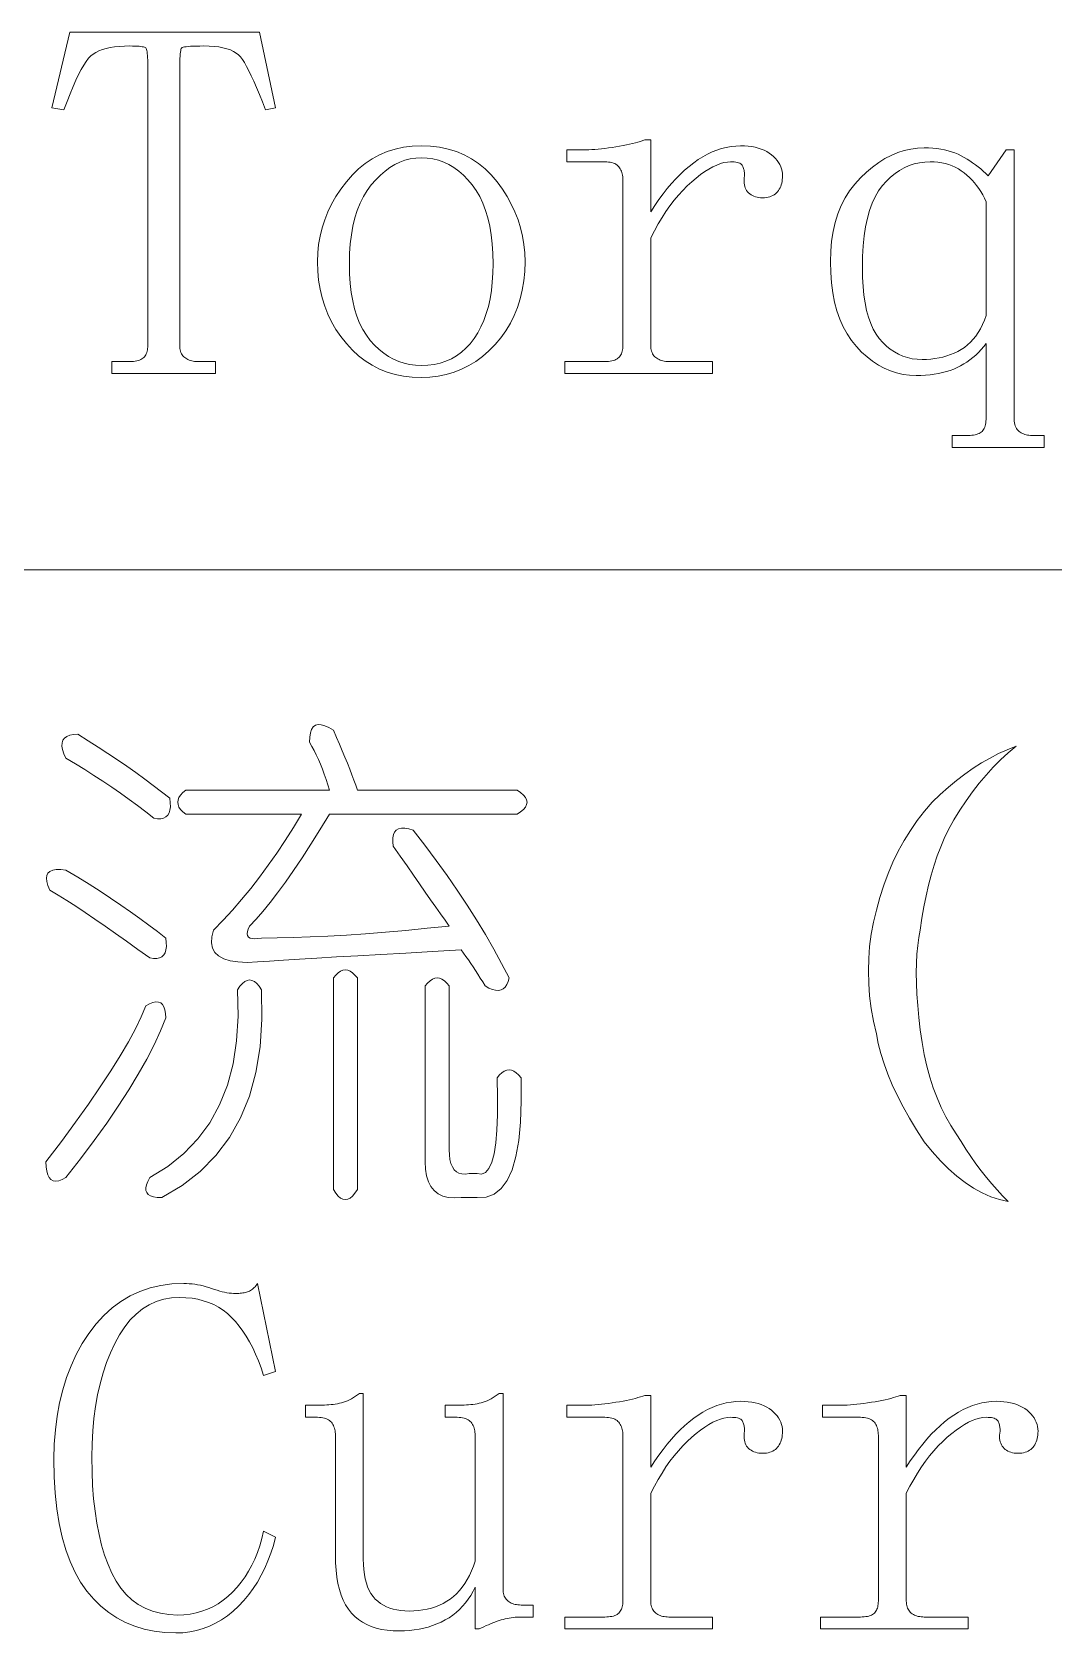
# Model space of a CAD drawing. Extents: x 1 to 297, y 1 to 210.
# Drawn here: x 51.85 to 56.24, y 35.78 to 42.65 of the extents above; entities that cross this region are included whole.
import ezdxf

# ---------------------------------------------------------------- set-up
doc = ezdxf.new("R2010")
doc.units = 0

msp = doc.modelspace()

# ---------------------------------------------------------------- linework, layer by layer
at = {"color": 7, "lineweight": 13}
msp.add_line((1.3055, 40.342), (219.3213, 40.342), dxfattribs=at)
for points in [[(52.6404, 41.1849), (52.1947, 41.1849), (52.1947, 41.2363), (52.2719, 41.2363), (52.2802, 41.2365), (52.288, 41.237), (52.2953, 41.2378), (52.302, 41.239), (52.3083, 41.2406), (52.314, 41.2425), (52.3193, 41.2447), (52.324, 41.2473), (52.3282, 41.2502), (52.3319, 41.2534), (52.3351, 41.257), (52.338, 41.261), (52.3406, 41.2653), (52.3428, 41.2699), (52.3447, 41.2749), (52.3463, 41.2802), (52.3475, 41.2858), (52.3483, 41.2918), (52.3488, 41.2982), (52.349, 41.3049), (52.349, 42.5049), (52.3489, 42.518), (52.3487, 42.5299), (52.3482, 42.5406), (52.3476, 42.5501), (52.3469, 42.5584), (52.3459, 42.5655), (52.3448, 42.5715), (52.3435, 42.5762), (52.3421, 42.5797), (52.3404, 42.582), (52.3382, 42.5836), (52.335, 42.5851), (52.3307, 42.5864), (52.3254, 42.5875), (52.319, 42.5884), (52.3116, 42.5892), (52.3032, 42.5898), (52.2938, 42.5902), (52.2834, 42.5905), (52.2719, 42.5906), (52.2486, 42.5901), (52.2268, 42.5889), (52.2064, 42.5867), (52.1875, 42.5837), (52.1701, 42.5799), (52.1541, 42.5751), (52.1396, 42.5696), (52.1265, 42.5631), (52.1149, 42.5559), (52.1047, 42.5477), (52.0951, 42.5377), (52.085, 42.5247), (52.0745, 42.5089), (52.0636, 42.4901), (52.0522, 42.4684), (52.0404, 42.4438), (52.0282, 42.4163), (52.0156, 42.3859), (52.0025, 42.3525), (51.989, 42.3163), (51.9376, 42.3249), (52.0147, 42.6506), (52.829, 42.6506), (52.8976, 42.3249), (52.8547, 42.3163), (52.8413, 42.351), (52.8285, 42.383), (52.8163, 42.4123), (52.8047, 42.439), (52.7937, 42.4631), (52.7832, 42.4845), (52.7734, 42.5032), (52.7642, 42.5193), (52.7556, 42.5327), (52.7476, 42.5434), (52.7391, 42.5524), (52.7289, 42.5604), (52.7171, 42.5675), (52.7037, 42.5736), (52.6887, 42.5788), (52.672, 42.583), (52.6537, 42.5863), (52.6338, 42.5887), (52.6122, 42.5901), (52.589, 42.5906), (52.5726, 42.5905), (52.5578, 42.5902), (52.5445, 42.5898), (52.5328, 42.5892), (52.5226, 42.5884), (52.5139, 42.5875), (52.5068, 42.5864), (52.5012, 42.5851), (52.4972, 42.5836), (52.4947, 42.582), (52.4931, 42.5796), (52.4916, 42.5758), (52.4904, 42.5707), (52.4892, 42.5642), (52.4883, 42.5563), (52.4875, 42.547), (52.4869, 42.5364), (52.4865, 42.5244), (52.4862, 42.511), (52.4862, 42.4963), (52.4862, 41.3049), (52.4864, 41.2982), (52.487, 41.2918), (52.4881, 41.2858), (52.4896, 41.2802), (52.4915, 41.2749), (52.4939, 41.2699), (52.4967, 41.2653), (52.4999, 41.261), (52.5035, 41.257), (52.5076, 41.2534), (52.512, 41.2502), (52.5167, 41.2473), (52.5216, 41.2447), (52.5268, 41.2425), (52.5322, 41.2406), (52.5379, 41.239), (52.5439, 41.2378), (52.5501, 41.237), (52.5566, 41.2365), (52.5633, 41.2363), (52.6404, 41.2363)], [(53.969, 41.6649), (53.9677, 41.6227), (53.9639, 41.5821), (53.9574, 41.5428), (53.9484, 41.5051), (53.9369, 41.4688), (53.9227, 41.4339), (53.906, 41.4006), (53.8867, 41.3686), (53.8649, 41.3382), (53.8404, 41.3091), (53.8141, 41.2823), (53.7866, 41.2582), (53.7579, 41.237), (53.728, 41.2186), (53.6969, 41.2031), (53.6646, 41.1903), (53.631, 41.1804), (53.5963, 41.1734), (53.5604, 41.1691), (53.5233, 41.1677), (53.4846, 41.1692), (53.4474, 41.1735), (53.4116, 41.1808), (53.3772, 41.191), (53.3444, 41.2041), (53.313, 41.2202), (53.283, 41.2391), (53.2545, 41.261), (53.2275, 41.2857), (53.2019, 41.3134), (53.1783, 41.3432), (53.1571, 41.3741), (53.1385, 41.4063), (53.1223, 41.4396), (53.1087, 41.4741), (53.0975, 41.5099), (53.0888, 41.5468), (53.0826, 41.585), (53.0788, 41.6243), (53.0776, 41.6649), (53.0788, 41.7022), (53.0826, 41.7389), (53.0888, 41.7749), (53.0975, 41.8102), (53.1087, 41.8449), (53.1223, 41.8788), (53.1385, 41.9121), (53.1571, 41.9446), (53.1783, 41.9765), (53.2019, 42.0077), (53.2275, 42.037), (53.2545, 42.0633), (53.283, 42.0864), (53.313, 42.1065), (53.3444, 42.1234), (53.3772, 42.1373), (53.4116, 42.1481), (53.4474, 42.1558), (53.4846, 42.1605), (53.5233, 42.162), (53.5636, 42.1605), (53.6022, 42.1558), (53.639, 42.1481), (53.6742, 42.1373), (53.7076, 42.1234), (53.7393, 42.1065), (53.7693, 42.0864), (53.7976, 42.0633), (53.8242, 42.037), (53.849, 42.0077), (53.8718, 41.9765), (53.8922, 41.9446), (53.9102, 41.9121), (53.9258, 41.8788), (53.939, 41.8449), (53.9498, 41.8102), (53.9582, 41.7749), (53.9642, 41.7389), (53.9678, 41.7022)], [(54.509, 41.8791), (54.5263, 41.9059), (54.5438, 41.9314), (54.5616, 41.9556), (54.5796, 41.9786), (54.5979, 42.0002), (54.6165, 42.0206), (54.6353, 42.0396), (54.6544, 42.0574), (54.6737, 42.0739), (54.6933, 42.0891), (54.7131, 42.103), (54.7329, 42.1154), (54.7528, 42.1263), (54.7728, 42.1358), (54.7929, 42.1438), (54.8131, 42.1503), (54.8334, 42.1554), (54.8538, 42.1591), (54.8742, 42.1613), (54.8947, 42.162), (54.9115, 42.1616), (54.9275, 42.1605), (54.9427, 42.1585), (54.9571, 42.1558), (54.9708, 42.1524), (54.9837, 42.1481), (54.9958, 42.1431), (55.0072, 42.1373), (55.0178, 42.1308), (55.0276, 42.1234), (55.0365, 42.1156), (55.0446, 42.1075), (55.0516, 42.0991), (55.0578, 42.0905), (55.0629, 42.0816), (55.0672, 42.0725), (55.0705, 42.0631), (55.0728, 42.0535), (55.0743, 42.0436), (55.0747, 42.0334), (55.0745, 42.025), (55.0739, 42.017), (55.0728, 42.0093), (55.0713, 42.0019), (55.0694, 41.9949), (55.067, 41.9882), (55.0642, 41.9818), (55.061, 41.9758), (55.0574, 41.9702), (55.0533, 41.9649), (55.0488, 41.96), (55.0439, 41.9556), (55.0385, 41.9517), (55.0327, 41.9484), (55.0265, 41.9456), (55.0199, 41.9433), (55.0128, 41.9415), (55.0053, 41.9402), (54.9974, 41.9394), (54.989, 41.9391), (54.9807, 41.9394), (54.9727, 41.9402), (54.9652, 41.9415), (54.9582, 41.9433), (54.9515, 41.9456), (54.9453, 41.9484), (54.9395, 41.9517), (54.9342, 41.9556), (54.9292, 41.96), (54.9247, 41.9649), (54.9207, 41.9702), (54.9174, 41.9758), (54.9146, 41.9818), (54.9124, 41.9882), (54.9108, 41.9949), (54.9098, 42.0019), (54.9094, 42.0093), (54.9096, 42.017), (54.9105, 42.025), (54.9119, 42.0334), (54.9118, 42.0385), (54.9115, 42.0434), (54.9111, 42.0481), (54.9105, 42.0526), (54.9097, 42.057), (54.9088, 42.0612), (54.9077, 42.0652), (54.9064, 42.0691), (54.9049, 42.0728), (54.9033, 42.0763), (54.9012, 42.0795), (54.8985, 42.0825), (54.8951, 42.085), (54.891, 42.0873), (54.8862, 42.0891), (54.8807, 42.0907), (54.8745, 42.0919), (54.8676, 42.0927), (54.8601, 42.0933), (54.8519, 42.0934), (54.8379, 42.0926), (54.8232, 42.09), (54.808, 42.0857), (54.7922, 42.0797), (54.7758, 42.072), (54.7588, 42.0626), (54.7412, 42.0514), (54.723, 42.0386), (54.7041, 42.024), (54.6847, 42.0077), (54.6652, 41.9899), (54.6462, 41.9707), (54.6275, 41.9501), (54.6093, 41.9282), (54.5915, 41.9049), (54.5742, 41.8802), (54.5572, 41.8541), (54.5407, 41.8267), (54.5247, 41.7979), (54.509, 41.7677), (54.509, 41.3049), (54.5092, 41.2982), (54.5099, 41.2918), (54.5109, 41.2858), (54.5124, 41.2802), (54.5144, 41.2749), (54.5167, 41.2699), (54.5195, 41.2653), (54.5227, 41.261), (54.5264, 41.257), (54.5304, 41.2534), (54.5349, 41.2502), (54.5395, 41.2473), (54.5445, 41.2447), (54.5496, 41.2425), (54.5551, 41.2406), (54.5608, 41.239), (54.5667, 41.2378), (54.573, 41.237), (54.5794, 41.2365), (54.5862, 41.2363), (54.7747, 41.2363), (54.7747, 41.1849), (54.1404, 41.1849), (54.1404, 41.2363), (54.3119, 41.2363), (54.3202, 41.2365), (54.328, 41.237), (54.3353, 41.2378), (54.342, 41.239), (54.3483, 41.2406), (54.354, 41.2425), (54.3593, 41.2447), (54.364, 41.2473), (54.3682, 41.2502), (54.3719, 41.2534), (54.3751, 41.257), (54.378, 41.261), (54.3806, 41.2653), (54.3828, 41.2699), (54.3847, 41.2749), (54.3863, 41.2802), (54.3875, 41.2858), (54.3883, 41.2918), (54.3888, 41.2982), (54.389, 41.3049), (54.389, 42.0163), (54.3888, 42.023), (54.3883, 42.0295), (54.3875, 42.0357), (54.3863, 42.0417), (54.3847, 42.0474), (54.3828, 42.0528), (54.3806, 42.058), (54.378, 42.0629), (54.3751, 42.0676), (54.3719, 42.072), (54.3682, 42.0761), (54.364, 42.0797), (54.3593, 42.0829), (54.354, 42.0857), (54.3483, 42.0881), (54.342, 42.09), (54.3353, 42.0915), (54.328, 42.0926), (54.3202, 42.0932), (54.3119, 42.0934), (54.149, 42.0934), (54.149, 42.1449), (54.2176, 42.1449), (54.2298, 42.145), (54.2424, 42.1454), (54.2555, 42.146), (54.269, 42.1469), (54.2829, 42.1481), (54.2973, 42.1495), (54.3121, 42.1512), (54.3273, 42.1531), (54.3429, 42.1553), (54.359, 42.1577), (54.3749, 42.1603), (54.39, 42.163), (54.4044, 42.1658), (54.418, 42.1687), (54.4308, 42.1716), (54.4428, 42.1747), (54.4541, 42.1778), (54.4646, 42.181), (54.4743, 42.1843), (54.4833, 42.1877), (54.509, 42.1877)], [(56.069, 40.9963), (56.0692, 40.988), (56.0699, 40.9802), (56.0709, 40.9729), (56.0724, 40.9661), (56.0744, 40.9599), (56.0767, 40.9541), (56.0795, 40.9489), (56.0827, 40.9442), (56.0864, 40.94), (56.0904, 40.9363), (56.0949, 40.933), (56.0995, 40.9301), (56.1045, 40.9275), (56.1096, 40.9253), (56.1151, 40.9234), (56.1208, 40.9219), (56.1267, 40.9207), (56.133, 40.9198), (56.1394, 40.9193), (56.1462, 40.9191), (56.1976, 40.9191), (56.1976, 40.8677), (55.8033, 40.8677), (55.8033, 40.9191), (55.8719, 40.9191), (55.8802, 40.9193), (55.888, 40.9198), (55.8953, 40.9207), (55.902, 40.9219), (55.9083, 40.9234), (55.914, 40.9253), (55.9193, 40.9275), (55.924, 40.9301), (55.9282, 40.933), (55.9319, 40.9363), (55.9351, 40.94), (55.938, 40.9442), (55.9406, 40.9489), (55.9428, 40.9541), (55.9447, 40.9599), (55.9463, 40.9661), (55.9475, 40.9729), (55.9483, 40.9802), (55.9488, 40.988), (55.949, 40.9963), (55.949, 41.3134), (55.9385, 41.3001), (55.9276, 41.2874), (55.9162, 41.2754), (55.9044, 41.2641), (55.8922, 41.2534), (55.8796, 41.2435), (55.8665, 41.2342), (55.853, 41.2257), (55.8391, 41.2178), (55.8247, 41.2106), (55.8099, 41.2041), (55.7944, 41.1982), (55.7783, 41.1931), (55.7616, 41.1886), (55.7444, 41.1849), (55.7265, 41.1818), (55.708, 41.1794), (55.689, 41.1777), (55.6693, 41.1766), (55.649, 41.1763), (55.6202, 41.1775), (55.5921, 41.1813), (55.5647, 41.1875), (55.5379, 41.1962), (55.5119, 41.2074), (55.4865, 41.221), (55.4618, 41.2372), (55.4378, 41.2558), (55.4145, 41.277), (55.3919, 41.3006), (55.3707, 41.3266), (55.3518, 41.3549), (55.335, 41.3856), (55.3206, 41.4185), (55.3083, 41.4538), (55.2983, 41.4914), (55.2905, 41.5313), (55.2849, 41.5735), (55.2816, 41.618), (55.2804, 41.6649), (55.2817, 41.7101), (55.2856, 41.7533), (55.292, 41.7945), (55.301, 41.8335), (55.3126, 41.8706), (55.3267, 41.9055), (55.3434, 41.9385), (55.3627, 41.9693), (55.3846, 41.9981), (55.409, 42.0249), (55.4349, 42.0493), (55.4611, 42.0711), (55.4877, 42.0904), (55.5146, 42.1071), (55.5419, 42.1213), (55.5695, 42.1329), (55.5974, 42.1419), (55.6257, 42.1483), (55.6543, 42.1521), (55.6833, 42.1534), (55.7019, 42.1531), (55.7198, 42.1521), (55.7372, 42.1503), (55.7539, 42.1479), (55.7701, 42.1449), (55.7856, 42.1411), (55.8006, 42.1366), (55.815, 42.1315), (55.8287, 42.1257), (55.8419, 42.1191), (55.8546, 42.1121), (55.8671, 42.1047), (55.8793, 42.097), (55.8912, 42.089), (55.9029, 42.0806), (55.9144, 42.0718), (55.9256, 42.0627), (55.9365, 42.0533), (55.9472, 42.0435), (55.9576, 42.0334), (56.0347, 42.1449), (56.069, 42.1449)], [(53.2147, 41.6563), (53.2156, 41.6129), (53.2183, 41.5718), (53.2228, 41.533), (53.2291, 41.4965), (53.2372, 41.4624), (53.2471, 41.4305), (53.2588, 41.401), (53.2723, 41.3738), (53.2876, 41.3489), (53.3047, 41.3263), (53.3231, 41.3059), (53.3423, 41.2877), (53.3622, 41.2716), (53.3829, 41.2577), (53.4044, 41.2459), (53.4266, 41.2363), (53.4496, 41.2288), (53.4734, 41.2234), (53.498, 41.2202), (53.5233, 41.2191), (53.5518, 41.2203), (53.579, 41.2238), (53.6049, 41.2296), (53.6296, 41.2377), (53.6529, 41.2481), (53.675, 41.2608), (53.6958, 41.2758), (53.7153, 41.2932), (53.7335, 41.3129), (53.7504, 41.3349), (53.7659, 41.3589), (53.7798, 41.3847), (53.792, 41.4124), (53.8026, 41.4418), (53.8115, 41.4731), (53.8188, 41.5061), (53.8245, 41.541), (53.8286, 41.5776), (53.8311, 41.616), (53.8319, 41.6563), (53.831, 41.6998), (53.8283, 41.7411), (53.8238, 41.7804), (53.8175, 41.8174), (53.8094, 41.8524), (53.7995, 41.8851), (53.7878, 41.9158), (53.7743, 41.9443), (53.759, 41.9706), (53.7419, 41.9949), (53.7235, 42.0168), (53.7043, 42.0365), (53.6844, 42.0539), (53.6637, 42.0689), (53.6422, 42.0816), (53.62, 42.0921), (53.597, 42.1002), (53.5732, 42.1059), (53.5486, 42.1094), (53.5233, 42.1106), (53.4996, 42.1094), (53.4763, 42.1059), (53.4536, 42.1002), (53.4314, 42.0921), (53.4097, 42.0816), (53.3886, 42.0689), (53.3679, 42.0539), (53.3478, 42.0365), (53.3281, 42.0168), (53.309, 41.9949), (53.2911, 41.9706), (53.2751, 41.9443), (53.2609, 41.9158), (53.2487, 41.8851), (53.2383, 41.8524), (53.2298, 41.8174), (53.2232, 41.7804), (53.2185, 41.7411), (53.2157, 41.6998)], [(55.949, 41.922), (55.9419, 41.9371), (55.9343, 41.9517), (55.9261, 41.9656), (55.9175, 41.9789), (55.9083, 41.9916), (55.8986, 42.0038), (55.8884, 42.0153), (55.8777, 42.0262), (55.8665, 42.0366), (55.8547, 42.0463), (55.8425, 42.0552), (55.8297, 42.0633), (55.8164, 42.0703), (55.8026, 42.0765), (55.7883, 42.0816), (55.7735, 42.0859), (55.7581, 42.0892), (55.7423, 42.0915), (55.7259, 42.093), (55.709, 42.0934), (55.6854, 42.0924), (55.6624, 42.0893), (55.6401, 42.0842), (55.6185, 42.077), (55.5976, 42.0677), (55.5774, 42.0564), (55.5578, 42.043), (55.539, 42.0276), (55.5208, 42.0101), (55.5033, 41.9906), (55.487, 41.9685), (55.4724, 41.9436), (55.4596, 41.9157), (55.4484, 41.885), (55.439, 41.8513), (55.4313, 41.8147), (55.4253, 41.7752), (55.421, 41.7327), (55.4184, 41.6874), (55.4176, 41.6391), (55.4183, 41.5975), (55.4205, 41.5584), (55.4241, 41.5218), (55.4292, 41.4876), (55.4358, 41.4559), (55.4438, 41.4267), (55.4533, 41.4), (55.4642, 41.3758), (55.4766, 41.3541), (55.4904, 41.3349), (55.5054, 41.3178), (55.5211, 41.3025), (55.5376, 41.289), (55.5549, 41.2773), (55.5729, 41.2674), (55.5918, 41.2593), (55.6113, 41.253), (55.6317, 41.2485), (55.6528, 41.2458), (55.6747, 41.2449), (55.6934, 41.2453), (55.7116, 41.2466), (55.7294, 41.2487), (55.7467, 41.2517), (55.7637, 41.2556), (55.7802, 41.2603), (55.7962, 41.2659), (55.8119, 41.2723), (55.8271, 41.2796), (55.8419, 41.2877), (55.8561, 41.2969), (55.8695, 41.3073), (55.8821, 41.3188), (55.894, 41.3316), (55.9051, 41.3456), (55.9154, 41.3607), (55.925, 41.3771), (55.9338, 41.3947), (55.9418, 41.4135), (55.949, 41.4334)], [(53.1462, 39.6534), (53.1595, 39.6231), (53.1722, 39.5938), (53.1842, 39.5655), (53.1955, 39.5382), (53.2062, 39.512), (53.2161, 39.4868), (53.2254, 39.4626), (53.2339, 39.4395), (53.2418, 39.4174), (53.249, 39.3963), (53.9347, 39.3963), (53.9502, 39.386), (53.9622, 39.3757), (53.9707, 39.3654), (53.9759, 39.3551), (53.9776, 39.3449), (53.9759, 39.3346), (53.9707, 39.3243), (53.9622, 39.314), (53.9502, 39.3037), (53.9347, 39.2934), (53.129, 39.2934), (53.0886, 39.2269), (53.0495, 39.1645), (53.0118, 39.1062), (52.9754, 39.0521), (52.9404, 39.002), (52.9068, 38.9561), (52.8746, 38.9142), (52.8438, 38.8765), (52.8143, 38.8429), (52.7862, 38.8134), (52.7805, 38.8006), (52.7772, 38.7894), (52.7764, 38.78), (52.7779, 38.7723), (52.7819, 38.7663), (52.7882, 38.762), (52.797, 38.7594), (52.8081, 38.7586), (52.8216, 38.7594), (52.8376, 38.762), (52.9043, 38.7625), (52.974, 38.7641), (53.0469, 38.7666), (53.1228, 38.7702), (53.2019, 38.7749), (53.284, 38.7805), (53.3692, 38.7872), (53.4575, 38.7949), (53.5488, 38.8037), (53.6433, 38.8134), (53.6255, 38.8385), (53.6063, 38.8655), (53.5857, 38.8947), (53.5638, 38.9259), (53.5404, 38.9591), (53.5158, 38.9945), (53.4897, 39.0318), (53.4623, 39.0713), (53.4335, 39.1127), (53.4033, 39.1563), (53.4011, 39.1755), (53.4012, 39.1919), (53.4038, 39.2057), (53.4088, 39.2166), (53.4162, 39.2249), (53.4259, 39.2303), (53.4381, 39.2331), (53.4527, 39.2331), (53.4696, 39.2303), (53.489, 39.2249), (53.5394, 39.1599), (53.5878, 39.0953), (53.634, 39.031), (53.6783, 38.967), (53.7204, 38.9034), (53.7606, 38.8402), (53.7986, 38.7773), (53.8346, 38.7147), (53.8686, 38.6525), (53.9004, 38.5906), (53.8963, 38.5748), (53.8908, 38.5618), (53.884, 38.5515), (53.8758, 38.5439), (53.8662, 38.5391), (53.8552, 38.5371), (53.8428, 38.5378), (53.8291, 38.5412), (53.814, 38.5474), (53.7976, 38.5563), (53.7873, 38.5733), (53.777, 38.5899), (53.7667, 38.6062), (53.7564, 38.6221), (53.7462, 38.6377), (53.7359, 38.653), (53.7256, 38.6679), (53.7153, 38.6825), (53.705, 38.6967), (53.6947, 38.7106), (53.5718, 38.7039), (53.4568, 38.6975), (53.3496, 38.6915), (53.2504, 38.6859), (53.159, 38.6806), (53.0755, 38.6756), (52.9999, 38.671), (52.9322, 38.6667), (52.8724, 38.6627), (52.8204, 38.6591), (52.7754, 38.6574), (52.7361, 38.6591), (52.7027, 38.6643), (52.6751, 38.6729), (52.6533, 38.6849), (52.6374, 38.7003), (52.6272, 38.7191), (52.623, 38.7414), (52.6245, 38.7671), (52.6319, 38.7963), (52.6727, 38.8383), (52.7128, 38.882), (52.7522, 38.9274), (52.791, 38.9746), (52.829, 39.0234), (52.8664, 39.074), (52.9031, 39.1263), (52.9391, 39.1803), (52.9744, 39.236), (53.009, 39.2934), (52.5119, 39.2934), (52.4995, 39.3037), (52.4899, 39.314), (52.4831, 39.3243), (52.479, 39.3346), (52.4776, 39.3449), (52.479, 39.3551), (52.4831, 39.3654), (52.4899, 39.3757), (52.4995, 39.386), (52.5119, 39.3963), (53.129, 39.3963), (53.122, 39.4199), (53.1146, 39.4429), (53.1069, 39.4652), (53.0988, 39.4868), (53.0904, 39.5077), (53.0817, 39.5279), (53.0726, 39.5475), (53.0632, 39.5663), (53.0534, 39.5845), (53.0433, 39.602), (53.0443, 39.6241), (53.0474, 39.6425), (53.0526, 39.657), (53.0598, 39.6678), (53.069, 39.6749), (53.0803, 39.6781), (53.0937, 39.6776), (53.1091, 39.6733), (53.1266, 39.6653)], [(52.049, 39.6363), (52.0931, 39.6089), (52.1361, 39.5814), (52.1781, 39.554), (52.2191, 39.5266), (52.259, 39.4991), (52.2979, 39.4717), (52.3358, 39.4443), (52.3727, 39.4169), (52.4085, 39.3894), (52.4433, 39.362), (52.4457, 39.3426), (52.446, 39.3257), (52.4443, 39.3111), (52.4406, 39.2989), (52.4347, 39.2891), (52.4268, 39.2818), (52.4169, 39.2768), (52.4049, 39.2742), (52.3908, 39.2741), (52.3747, 39.2763), (52.3401, 39.3035), (52.3048, 39.3305), (52.2688, 39.357), (52.2321, 39.3833), (52.1947, 39.4091), (52.1567, 39.4347), (52.1179, 39.4599), (52.0785, 39.4847), (52.0384, 39.5093), (51.9976, 39.5334), (51.9888, 39.553), (51.9832, 39.5705), (51.9806, 39.5859), (51.9811, 39.5993), (51.9847, 39.6106), (51.9914, 39.6198), (52.0012, 39.627), (52.014, 39.6322), (52.03, 39.6353)], [(56.0776, 39.5849), (56.0438, 39.5566), (56.0111, 39.5266), (55.9794, 39.4949), (55.9487, 39.4614), (55.919, 39.4263), (55.8904, 39.3894), (55.8628, 39.3509), (55.8362, 39.3106), (55.8107, 39.2686), (55.7862, 39.2249), (55.7695, 39.1897), (55.7539, 39.1529), (55.7394, 39.1143), (55.7258, 39.074), (55.7133, 39.032), (55.7018, 38.9883), (55.6914, 38.9429), (55.6819, 38.8957), (55.6735, 38.8469), (55.6662, 38.7963), (55.66, 38.7642), (55.6552, 38.7298), (55.6518, 38.6929), (55.6497, 38.6537), (55.649, 38.612), (55.6497, 38.5679), (55.6518, 38.5215), (55.6552, 38.4726), (55.66, 38.4214), (55.6662, 38.3677), (55.6739, 38.3139), (55.6833, 38.2621), (55.6944, 38.2124), (55.7073, 38.1647), (55.7219, 38.1191), (55.7382, 38.0756), (55.7562, 38.0341), (55.7759, 37.9947), (55.7973, 37.9573), (55.8204, 37.922), (55.8412, 37.8882), (55.8623, 37.8555), (55.8837, 37.8238), (55.9055, 37.7931), (55.9276, 37.7634), (55.95, 37.7348), (55.9728, 37.7072), (55.996, 37.6806), (56.0195, 37.6551), (56.0433, 37.6306), (56.0058, 37.6393), (55.9686, 37.6518), (55.9317, 37.6681), (55.8952, 37.6882), (55.859, 37.712), (55.8232, 37.7396), (55.7877, 37.771), (55.7526, 37.8061), (55.7178, 37.845), (55.6833, 37.8877), (55.6504, 37.9386), (55.6202, 37.9885), (55.5928, 38.0374), (55.5681, 38.0852), (55.5462, 38.132), (55.527, 38.1778), (55.5105, 38.2225), (55.4968, 38.2662), (55.4858, 38.3089), (55.4776, 38.3506), (55.4652, 38.4053), (55.4556, 38.4596), (55.4488, 38.5136), (55.4447, 38.5673), (55.4433, 38.6206), (55.4447, 38.6735), (55.4488, 38.7262), (55.4556, 38.7785), (55.4652, 38.8304), (55.4776, 38.882), (55.4923, 38.936), (55.5091, 38.9883), (55.528, 39.0389), (55.5489, 39.0877), (55.5719, 39.1349), (55.5969, 39.1803), (55.624, 39.224), (55.6531, 39.266), (55.6843, 39.3063), (55.7176, 39.3449), (55.752, 39.3781), (55.7868, 39.4093), (55.822, 39.4385), (55.8575, 39.4655), (55.8933, 39.4906), (55.9295, 39.5135), (55.966, 39.5345), (56.0028, 39.5533), (56.04, 39.5701)], [(51.9976, 39.0534), (52.0482, 39.0227), (52.097, 38.9924), (52.1442, 38.9624), (52.1896, 38.9327), (52.2333, 38.9034), (52.2753, 38.8745), (52.3156, 38.8458), (52.3542, 38.8175), (52.391, 38.7896), (52.4262, 38.762), (52.4286, 38.7426), (52.4289, 38.7257), (52.4272, 38.7111), (52.4234, 38.6989), (52.4176, 38.6891), (52.4097, 38.6818), (52.3998, 38.6768), (52.3878, 38.6742), (52.3737, 38.6741), (52.3576, 38.6763), (52.307, 38.7131), (52.2582, 38.7483), (52.211, 38.7817), (52.1656, 38.8134), (52.1219, 38.8434), (52.0799, 38.8717), (52.0396, 38.8983), (52.001, 38.9231), (51.9642, 38.9463), (51.929, 38.9677), (51.9204, 38.9871), (51.9153, 39.0041), (51.9136, 39.0186), (51.9153, 39.0308), (51.9204, 39.0406), (51.929, 39.0479), (51.941, 39.0529), (51.9564, 39.0555), (51.9753, 39.0557)], [(53.249, 38.5906), (53.249, 37.682), (53.2387, 37.6666), (53.2284, 37.6546), (53.2182, 37.646), (53.2079, 37.6409), (53.1976, 37.6391), (53.1873, 37.6409), (53.177, 37.646), (53.1667, 37.6546), (53.1564, 37.6666), (53.1462, 37.682), (53.1462, 38.5906), (53.1564, 38.6029), (53.1667, 38.6125), (53.177, 38.6194), (53.1873, 38.6235), (53.1976, 38.6249), (53.2079, 38.6235), (53.2182, 38.6194), (53.2284, 38.6125), (53.2387, 38.6029)], [(52.7347, 38.5391), (52.745, 38.5546), (52.7553, 38.5666), (52.7656, 38.5751), (52.7759, 38.5803), (52.7862, 38.582), (52.7964, 38.5803), (52.8067, 38.5751), (52.817, 38.5666), (52.8273, 38.5546), (52.8376, 38.5391), (52.8395, 38.413), (52.8314, 38.295), (52.8134, 38.1853), (52.7855, 38.0838), (52.7476, 37.9906), (52.6998, 37.9055), (52.642, 37.8287), (52.5743, 37.7602), (52.4966, 37.6998), (52.409, 37.6477), (52.39, 37.6486), (52.374, 37.6511), (52.3612, 37.6554), (52.3514, 37.6614), (52.3447, 37.6691), (52.3411, 37.6786), (52.3406, 37.6897), (52.3432, 37.7026), (52.3488, 37.7171), (52.3576, 37.7334), (52.4354, 37.7816), (52.5043, 37.837), (52.5643, 37.8995), (52.6154, 37.9693), (52.6576, 38.0463), (52.6908, 38.1305), (52.7152, 38.2218), (52.7306, 38.3204), (52.7371, 38.4262)], [(53.6433, 38.5563), (53.6433, 37.8534), (53.6442, 37.8308), (53.6467, 37.8109), (53.651, 37.7938), (53.657, 37.7794), (53.6647, 37.7677), (53.6742, 37.7588), (53.6853, 37.7526), (53.6982, 37.7492), (53.7127, 37.7485), (53.729, 37.7506), (53.7633, 37.7506), (53.7827, 37.7485), (53.7996, 37.7561), (53.8142, 37.7732), (53.8264, 37.7999), (53.8362, 37.8363), (53.8435, 37.8822), (53.8485, 37.9378), (53.8511, 38.0029), (53.8512, 38.0777), (53.849, 38.162), (53.8593, 38.1743), (53.8696, 38.1839), (53.8799, 38.1908), (53.8902, 38.1949), (53.9004, 38.1963), (53.9107, 38.1949), (53.921, 38.1908), (53.9313, 38.1839), (53.9416, 38.1743), (53.9519, 38.162), (53.9531, 38.0612), (53.9498, 37.9714), (53.9421, 37.8925), (53.9299, 37.8246), (53.9133, 37.7677), (53.8922, 37.7218), (53.8667, 37.6868), (53.8367, 37.6628), (53.8022, 37.6498), (53.7633, 37.6477), (53.6947, 37.6477), (53.6654, 37.6462), (53.6392, 37.6484), (53.616, 37.6544), (53.596, 37.6642), (53.579, 37.6777), (53.5651, 37.695), (53.5543, 37.7161), (53.5466, 37.741), (53.542, 37.7696), (53.5404, 37.802), (53.5404, 38.5563), (53.5507, 38.5686), (53.561, 38.5782), (53.5713, 38.5851), (53.5816, 38.5892), (53.5919, 38.5906), (53.6022, 38.5892), (53.6124, 38.5851), (53.6227, 38.5782), (53.633, 38.5686)], [(52.3404, 38.4706), (52.3567, 38.4793), (52.3713, 38.485), (52.3842, 38.4875), (52.3953, 38.487), (52.4047, 38.4834), (52.4124, 38.4767), (52.4184, 38.467), (52.4227, 38.4541), (52.4253, 38.4382), (52.4262, 38.4191), (52.4034, 38.3629), (52.3761, 38.3039), (52.3444, 38.2422), (52.3082, 38.1778), (52.2676, 38.1106), (52.2225, 38.0406), (52.173, 37.9679), (52.119, 37.8925), (52.0605, 37.8143), (51.9976, 37.7334), (51.9813, 37.7249), (51.9667, 37.7197), (51.9539, 37.718), (51.9427, 37.7197), (51.9333, 37.7249), (51.9256, 37.7334), (51.9196, 37.7454), (51.9153, 37.7609), (51.9127, 37.7797), (51.9119, 37.802), (51.9779, 37.8889), (52.0387, 37.9714), (52.0944, 38.0494), (52.145, 38.1229), (52.1904, 38.192), (52.2307, 38.2566), (52.2659, 38.3168), (52.2959, 38.3725), (52.3207, 38.4238)], [(52.469, 35.7791), (52.422, 35.7809), (52.377, 35.7863), (52.3339, 35.7953), (52.2928, 35.8079), (52.2537, 35.8241), (52.2165, 35.8439), (52.1813, 35.8673), (52.1481, 35.8943), (52.1169, 35.9249), (52.0876, 35.9591), (52.0607, 35.9972), (52.0367, 36.0394), (52.0155, 36.0857), (51.9971, 36.1361), (51.9815, 36.1906), (51.9688, 36.2492), (51.9589, 36.3119), (51.9518, 36.3788), (51.9476, 36.4498), (51.9462, 36.5249), (51.9477, 36.5889), (51.9522, 36.6507), (51.9597, 36.7103), (51.9702, 36.7676), (51.9837, 36.8227), (52.0002, 36.8756), (52.0197, 36.9263), (52.0422, 36.9747), (52.0677, 37.0209), (52.0962, 37.0649), (52.1272, 37.1056), (52.1604, 37.142), (52.1958, 37.1741), (52.2333, 37.202), (52.2729, 37.2256), (52.3147, 37.2449), (52.3587, 37.2599), (52.4047, 37.2706), (52.4529, 37.277), (52.5033, 37.2791), (52.5153, 37.2789), (52.5273, 37.2783), (52.5393, 37.2772), (52.5513, 37.2757), (52.5633, 37.2738), (52.5753, 37.2714), (52.5873, 37.2686), (52.5993, 37.2654), (52.6113, 37.2618), (52.6233, 37.2577), (52.6351, 37.2536), (52.6466, 37.25), (52.6578, 37.2468), (52.6686, 37.244), (52.679, 37.2416), (52.6891, 37.2397), (52.6989, 37.2382), (52.7083, 37.2371), (52.7174, 37.2365), (52.7262, 37.2363), (52.7329, 37.2364), (52.7394, 37.2366), (52.7456, 37.2371), (52.7515, 37.2377), (52.7572, 37.2384), (52.7627, 37.2394), (52.7679, 37.2405), (52.7728, 37.2418), (52.7775, 37.2432), (52.7819, 37.2449), (52.7861, 37.2467), (52.7903, 37.249), (52.7943, 37.2515), (52.7983, 37.2545), (52.8022, 37.2577), (52.806, 37.2613), (52.8098, 37.2653), (52.8134, 37.2695), (52.817, 37.2742), (52.8204, 37.2791), (52.8976, 36.902), (52.8462, 36.8849), (52.8355, 36.9167), (52.8242, 36.9469), (52.8122, 36.9756), (52.7995, 37.0028), (52.7862, 37.0284), (52.7721, 37.0525), (52.7574, 37.0751), (52.7419, 37.0961), (52.7258, 37.1155), (52.709, 37.1334), (52.6914, 37.1497), (52.6727, 37.1643), (52.653, 37.1771), (52.6322, 37.1883), (52.6104, 37.1977), (52.5876, 37.2054), (52.5638, 37.2114), (52.539, 37.2157), (52.5131, 37.2183), (52.4862, 37.2191), (52.451, 37.2172), (52.4174, 37.2113), (52.3855, 37.2014), (52.3552, 37.1876), (52.3265, 37.1699), (52.2995, 37.1482), (52.2741, 37.1225), (52.2503, 37.093), (52.2281, 37.0595), (52.2076, 37.022), (52.1889, 36.9816), (52.1721, 36.9394), (52.1573, 36.8952), (52.1445, 36.8492), (52.1337, 36.8013), (52.1248, 36.7515), (52.1179, 36.6998), (52.113, 36.6462), (52.11, 36.5908), (52.109, 36.5334), (52.1099, 36.4714), (52.1124, 36.4121), (52.1167, 36.3555), (52.1227, 36.3017), (52.1304, 36.2506), (52.1399, 36.2022), (52.151, 36.1566), (52.1639, 36.1138), (52.1784, 36.0737), (52.1947, 36.0363), (52.213, 36.0021), (52.2335, 35.9715), (52.2562, 35.9445), (52.2811, 35.9211), (52.3083, 35.9013), (52.3377, 35.8851), (52.3693, 35.8725), (52.4032, 35.8635), (52.4393, 35.8581), (52.4776, 35.8563), (52.5046, 35.8573), (52.5309, 35.8602), (52.5564, 35.8652), (52.5811, 35.8721), (52.6051, 35.8809), (52.6283, 35.8918), (52.6507, 35.9046), (52.6723, 35.9194), (52.6932, 35.9361), (52.7133, 35.9549), (52.7324, 35.9752), (52.7502, 35.9969), (52.7667, 36.0198), (52.7819, 36.044), (52.7958, 36.0695), (52.8084, 36.0963), (52.8198, 36.1244), (52.8299, 36.1537), (52.8387, 36.1844), (52.8462, 36.2163), (52.8976, 36.1906), (52.8883, 36.1552), (52.8775, 36.1211), (52.8653, 36.0884), (52.8516, 36.0569), (52.8365, 36.0266), (52.8199, 35.9977), (52.8019, 35.9701), (52.7824, 35.9437), (52.7614, 35.9186), (52.739, 35.8949), (52.7155, 35.8729), (52.6912, 35.8532), (52.6661, 35.8358), (52.6403, 35.8208), (52.6137, 35.8081), (52.5863, 35.7977), (52.5581, 35.7896), (52.5292, 35.7838), (52.4995, 35.7803)], [(53.4719, 35.8734), (53.4921, 35.8739), (53.5118, 35.8755), (53.5309, 35.8781), (53.5494, 35.8817), (53.5672, 35.8863), (53.5845, 35.8919), (53.6012, 35.8986), (53.6172, 35.9063), (53.6327, 35.9151), (53.6476, 35.9249), (53.6618, 35.9357), (53.6752, 35.9478), (53.6878, 35.9611), (53.6997, 35.9756), (53.7108, 35.9913), (53.7211, 36.0082), (53.7307, 36.0263), (53.7395, 36.0455), (53.7475, 36.066), (53.7547, 36.0877), (53.7547, 36.6277), (53.7546, 36.6344), (53.754, 36.6409), (53.7532, 36.6471), (53.752, 36.6531), (53.7504, 36.6588), (53.7486, 36.6642), (53.7463, 36.6694), (53.7438, 36.6743), (53.7408, 36.679), (53.7376, 36.6834), (53.7339, 36.6875), (53.7297, 36.6911), (53.725, 36.6944), (53.7198, 36.6971), (53.714, 36.6995), (53.7078, 36.7014), (53.701, 36.7029), (53.6937, 36.704), (53.6859, 36.7046), (53.6776, 36.7049), (53.6262, 36.7049), (53.6262, 36.7563), (53.6776, 36.7563), (53.6878, 36.7564), (53.6978, 36.7566), (53.7077, 36.7571), (53.7174, 36.7577), (53.7269, 36.7584), (53.7362, 36.7594), (53.7454, 36.7605), (53.7544, 36.7618), (53.7632, 36.7632), (53.7719, 36.7649), (53.7804, 36.7668), (53.789, 36.7693), (53.7976, 36.7723), (53.8062, 36.7758), (53.8147, 36.7799), (53.8233, 36.7844), (53.8319, 36.7895), (53.8404, 36.795), (53.849, 36.8011), (53.8576, 36.8077), (53.8747, 36.8077), (53.8747, 35.9677), (53.8749, 35.961), (53.8756, 35.9547), (53.8767, 35.9487), (53.8782, 35.943), (53.8801, 35.9377), (53.8824, 35.9327), (53.8852, 35.9281), (53.8884, 35.9238), (53.8921, 35.9199), (53.8962, 35.9163), (53.9006, 35.913), (53.9052, 35.9101), (53.9102, 35.9075), (53.9154, 35.9053), (53.9208, 35.9034), (53.9265, 35.9019), (53.9325, 35.9007), (53.9387, 35.8998), (53.9451, 35.8993), (53.9519, 35.8991), (54.0033, 35.8991), (54.0033, 35.8477), (53.9519, 35.8477), (53.9433, 35.8476), (53.9347, 35.8472), (53.9262, 35.8466), (53.9176, 35.8457), (53.909, 35.8445), (53.9004, 35.8431), (53.8919, 35.8414), (53.8833, 35.8395), (53.8747, 35.8373), (53.8662, 35.8349), (53.8575, 35.8322), (53.8487, 35.8292), (53.8397, 35.826), (53.8305, 35.8225), (53.8212, 35.8188), (53.8116, 35.8148), (53.802, 35.8106), (53.7921, 35.8061), (53.7821, 35.8013), (53.7719, 35.7963), (53.7547, 35.7963), (53.7547, 35.9763), (53.7457, 35.9579), (53.7359, 35.9405), (53.7252, 35.924), (53.7136, 35.9084), (53.7012, 35.8938), (53.6879, 35.8801), (53.6737, 35.8674), (53.6587, 35.8556), (53.6429, 35.8448), (53.6262, 35.8349), (53.6088, 35.8259), (53.5908, 35.8179), (53.5724, 35.8108), (53.5535, 35.8047), (53.534, 35.7995), (53.514, 35.7953), (53.4936, 35.792), (53.4726, 35.7896), (53.451, 35.7882), (53.429, 35.7877), (53.4023, 35.7885), (53.3769, 35.7908), (53.3529, 35.7947), (53.3303, 35.8001), (53.309, 35.807), (53.2891, 35.8155), (53.2706, 35.8255), (53.2535, 35.8371), (53.2377, 35.8502), (53.2233, 35.8649), (53.2103, 35.8812), (53.1986, 35.8995), (53.1883, 35.9196), (53.1794, 35.9417), (53.1719, 35.9656), (53.1657, 35.9914), (53.1609, 36.0191), (53.1575, 36.0486), (53.1554, 36.0801), (53.1547, 36.1134), (53.1547, 36.6277), (53.1546, 36.6344), (53.154, 36.6409), (53.1532, 36.6471), (53.152, 36.6531), (53.1504, 36.6588), (53.1486, 36.6642), (53.1463, 36.6694), (53.1438, 36.6743), (53.1408, 36.679), (53.1376, 36.6834), (53.1339, 36.6875), (53.1297, 36.6911), (53.125, 36.6944), (53.1198, 36.6971), (53.114, 36.6995), (53.1078, 36.7014), (53.101, 36.7029), (53.0937, 36.704), (53.0859, 36.7046), (53.0776, 36.7049), (53.0262, 36.7049), (53.0262, 36.7563), (53.0776, 36.7563), (53.0878, 36.7564), (53.0978, 36.7566), (53.1077, 36.7571), (53.1174, 36.7577), (53.1269, 36.7584), (53.1362, 36.7594), (53.1454, 36.7605), (53.1544, 36.7618), (53.1632, 36.7632), (53.1719, 36.7649), (53.1804, 36.7668), (53.189, 36.7693), (53.1976, 36.7723), (53.2062, 36.7758), (53.2147, 36.7799), (53.2233, 36.7844), (53.2319, 36.7895), (53.2404, 36.795), (53.249, 36.8011), (53.2576, 36.8077), (53.2747, 36.8077), (53.2747, 36.0963), (53.2752, 36.073), (53.2768, 36.051), (53.2794, 36.0305), (53.283, 36.0113), (53.2876, 35.9934), (53.2932, 35.977), (53.2999, 35.9619), (53.3076, 35.9482), (53.3164, 35.9358), (53.3262, 35.9249), (53.3369, 35.9151), (53.3484, 35.9063), (53.3609, 35.8986), (53.3742, 35.8919), (53.3883, 35.8863), (53.4033, 35.8817), (53.4192, 35.8781), (53.4359, 35.8755), (53.4534, 35.8739)], [(54.509, 36.4906), (54.5263, 36.5174), (54.5438, 36.5429), (54.5616, 36.5671), (54.5796, 36.59), (54.5979, 36.6116), (54.6165, 36.632), (54.6353, 36.6511), (54.6544, 36.6689), (54.6737, 36.6854), (54.6933, 36.7006), (54.7131, 36.7144), (54.7329, 36.7268), (54.7528, 36.7377), (54.7728, 36.7472), (54.7929, 36.7552), (54.8131, 36.7618), (54.8334, 36.7669), (54.8538, 36.7705), (54.8742, 36.7727), (54.8947, 36.7734), (54.9115, 36.773), (54.9275, 36.7719), (54.9427, 36.77), (54.9571, 36.7673), (54.9708, 36.7638), (54.9837, 36.7595), (54.9958, 36.7545), (55.0072, 36.7487), (55.0178, 36.7422), (55.0276, 36.7349), (55.0365, 36.727), (55.0446, 36.7189), (55.0516, 36.7106), (55.0578, 36.7019), (55.0629, 36.6931), (55.0672, 36.6839), (55.0705, 36.6746), (55.0728, 36.6649), (55.0743, 36.655), (55.0747, 36.6449), (55.0745, 36.6365), (55.0739, 36.6284), (55.0728, 36.6207), (55.0713, 36.6133), (55.0694, 36.6063), (55.067, 36.5996), (55.0642, 36.5933), (55.061, 36.5873), (55.0574, 36.5816), (55.0533, 36.5763), (55.0488, 36.5714), (55.0439, 36.567), (55.0385, 36.5632), (55.0327, 36.5598), (55.0265, 36.557), (55.0199, 36.5547), (55.0128, 36.5529), (55.0053, 36.5516), (54.9974, 36.5508), (54.989, 36.5506), (54.9807, 36.5508), (54.9727, 36.5516), (54.9652, 36.5529), (54.9582, 36.5547), (54.9515, 36.557), (54.9453, 36.5598), (54.9395, 36.5632), (54.9342, 36.567), (54.9292, 36.5714), (54.9247, 36.5763), (54.9207, 36.5816), (54.9174, 36.5873), (54.9146, 36.5933), (54.9124, 36.5996), (54.9108, 36.6063), (54.9098, 36.6133), (54.9094, 36.6207), (54.9096, 36.6284), (54.9105, 36.6365), (54.9119, 36.6449), (54.9118, 36.6499), (54.9115, 36.6548), (54.9111, 36.6595), (54.9105, 36.6641), (54.9097, 36.6684), (54.9088, 36.6726), (54.9077, 36.6767), (54.9064, 36.6805), (54.9049, 36.6842), (54.9033, 36.6877), (54.9012, 36.691), (54.8985, 36.6939), (54.8951, 36.6965), (54.891, 36.6987), (54.8862, 36.7006), (54.8807, 36.7021), (54.8745, 36.7033), (54.8676, 36.7042), (54.8601, 36.7047), (54.8519, 36.7049), (54.8379, 36.704), (54.8232, 36.7014), (54.808, 36.6971), (54.7922, 36.6911), (54.7758, 36.6834), (54.7588, 36.674), (54.7412, 36.6629), (54.723, 36.65), (54.7041, 36.6354), (54.6847, 36.6191), (54.6652, 36.6013), (54.6462, 36.5821), (54.6275, 36.5615), (54.6093, 36.5396), (54.5915, 36.5163), (54.5742, 36.4916), (54.5572, 36.4655), (54.5407, 36.4381), (54.5247, 36.4093), (54.509, 36.3791), (54.509, 35.9163), (54.5092, 35.9096), (54.5099, 35.9033), (54.5109, 35.8973), (54.5124, 35.8916), (54.5144, 35.8863), (54.5167, 35.8813), (54.5195, 35.8767), (54.5227, 35.8724), (54.5264, 35.8685), (54.5304, 35.8649), (54.5349, 35.8616), (54.5395, 35.8587), (54.5445, 35.8561), (54.5496, 35.8539), (54.5551, 35.852), (54.5608, 35.8505), (54.5667, 35.8493), (54.573, 35.8484), (54.5794, 35.8479), (54.5862, 35.8477), (54.7747, 35.8477), (54.7747, 35.7963), (54.1404, 35.7963), (54.1404, 35.8477), (54.3119, 35.8477), (54.3202, 35.8479), (54.328, 35.8484), (54.3353, 35.8493), (54.342, 35.8505), (54.3483, 35.852), (54.354, 35.8539), (54.3593, 35.8561), (54.364, 35.8587), (54.3682, 35.8616), (54.3719, 35.8649), (54.3751, 35.8685), (54.378, 35.8724), (54.3806, 35.8767), (54.3828, 35.8813), (54.3847, 35.8863), (54.3863, 35.8916), (54.3875, 35.8973), (54.3883, 35.9033), (54.3888, 35.9096), (54.389, 35.9163), (54.389, 36.6277), (54.3888, 36.6344), (54.3883, 36.6409), (54.3875, 36.6471), (54.3863, 36.6531), (54.3847, 36.6588), (54.3828, 36.6642), (54.3806, 36.6694), (54.378, 36.6743), (54.3751, 36.679), (54.3719, 36.6834), (54.3682, 36.6875), (54.364, 36.6911), (54.3593, 36.6944), (54.354, 36.6971), (54.3483, 36.6995), (54.342, 36.7014), (54.3353, 36.7029), (54.328, 36.704), (54.3202, 36.7046), (54.3119, 36.7049), (54.149, 36.7049), (54.149, 36.7563), (54.2176, 36.7563), (54.2298, 36.7564), (54.2424, 36.7568), (54.2555, 36.7574), (54.269, 36.7583), (54.2829, 36.7595), (54.2973, 36.7609), (54.3121, 36.7626), (54.3273, 36.7645), (54.3429, 36.7667), (54.359, 36.7691), (54.3749, 36.7718), (54.39, 36.7745), (54.4044, 36.7772), (54.418, 36.7801), (54.4308, 36.7831), (54.4428, 36.7861), (54.4541, 36.7892), (54.4646, 36.7925), (54.4743, 36.7958), (54.4833, 36.7991), (54.509, 36.7991)], [(55.6062, 36.4906), (55.6234, 36.5174), (55.641, 36.5429), (55.6587, 36.5671), (55.6768, 36.59), (55.6951, 36.6116), (55.7136, 36.632), (55.7325, 36.6511), (55.7515, 36.6689), (55.7709, 36.6854), (55.7904, 36.7006), (55.8102, 36.7144), (55.83, 36.7268), (55.85, 36.7377), (55.87, 36.7472), (55.8901, 36.7552), (55.9103, 36.7618), (55.9305, 36.7669), (55.9509, 36.7705), (55.9713, 36.7727), (55.9919, 36.7734), (56.0086, 36.773), (56.0246, 36.7719), (56.0398, 36.77), (56.0543, 36.7673), (56.0679, 36.7638), (56.0808, 36.7595), (56.093, 36.7545), (56.1043, 36.7487), (56.1149, 36.7422), (56.1247, 36.7349), (56.1337, 36.727), (56.1417, 36.7189), (56.1488, 36.7106), (56.1549, 36.7019), (56.1601, 36.6931), (56.1643, 36.6839), (56.1676, 36.6746), (56.17, 36.6649), (56.1714, 36.655), (56.1719, 36.6449), (56.1717, 36.6365), (56.171, 36.6284), (56.1699, 36.6207), (56.1684, 36.6133), (56.1665, 36.6063), (56.1642, 36.5996), (56.1614, 36.5933), (56.1582, 36.5873), (56.1545, 36.5816), (56.1504, 36.5763), (56.1459, 36.5714), (56.141, 36.567), (56.1357, 36.5632), (56.1299, 36.5598), (56.1237, 36.557), (56.117, 36.5547), (56.1099, 36.5529), (56.1024, 36.5516), (56.0945, 36.5508), (56.0862, 36.5506), (56.0778, 36.5508), (56.0699, 36.5516), (56.0624, 36.5529), (56.0553, 36.5547), (56.0487, 36.557), (56.0424, 36.5598), (56.0367, 36.5632), (56.0313, 36.567), (56.0264, 36.5714), (56.0219, 36.5763), (56.0179, 36.5816), (56.0145, 36.5873), (56.0117, 36.5933), (56.0095, 36.5996), (56.0079, 36.6063), (56.007, 36.6133), (56.0066, 36.6207), (56.0068, 36.6284), (56.0076, 36.6365), (56.009, 36.6449), (56.0089, 36.6499), (56.0087, 36.6548), (56.0082, 36.6595), (56.0076, 36.6641), (56.0069, 36.6684), (56.0059, 36.6726), (56.0048, 36.6767), (56.0035, 36.6805), (56.0021, 36.6842), (56.0004, 36.6877), (55.9984, 36.691), (55.9956, 36.6939), (55.9922, 36.6965), (55.9881, 36.6987), (55.9833, 36.7006), (55.9778, 36.7021), (55.9716, 36.7033), (55.9648, 36.7042), (55.9572, 36.7047), (55.949, 36.7049), (55.935, 36.704), (55.9204, 36.7014), (55.9052, 36.6971), (55.8894, 36.6911), (55.8729, 36.6834), (55.8559, 36.674), (55.8383, 36.6629), (55.8201, 36.65), (55.8013, 36.6354), (55.7819, 36.6191), (55.7624, 36.6013), (55.7433, 36.5821), (55.7247, 36.5615), (55.7064, 36.5396), (55.6887, 36.5163), (55.6713, 36.4916), (55.6544, 36.4655), (55.6379, 36.4381), (55.6218, 36.4093), (55.6062, 36.3791), (55.6062, 35.9163), (55.6064, 35.9096), (55.607, 35.9033), (55.6081, 35.8973), (55.6096, 35.8916), (55.6115, 35.8863), (55.6139, 35.8813), (55.6167, 35.8767), (55.6199, 35.8724), (55.6235, 35.8685), (55.6276, 35.8649), (55.632, 35.8616), (55.6367, 35.8587), (55.6416, 35.8561), (55.6468, 35.8539), (55.6522, 35.852), (55.6579, 35.8505), (55.6639, 35.8493), (55.6701, 35.8484), (55.6766, 35.8479), (55.6833, 35.8477), (55.8719, 35.8477), (55.8719, 35.7963), (55.2376, 35.7963), (55.2376, 35.8477), (55.409, 35.8477), (55.4173, 35.8479), (55.4251, 35.8484), (55.4324, 35.8493), (55.4392, 35.8505), (55.4454, 35.852), (55.4512, 35.8539), (55.4564, 35.8561), (55.4611, 35.8587), (55.4653, 35.8616), (55.469, 35.8649), (55.4723, 35.8685), (55.4752, 35.8724), (55.4778, 35.8767), (55.48, 35.8813), (55.4819, 35.8863), (55.4834, 35.8916), (55.4846, 35.8973), (55.4855, 35.9033), (55.486, 35.9096), (55.4862, 35.9163), (55.4862, 36.6277), (55.486, 36.6344), (55.4855, 36.6409), (55.4846, 36.6471), (55.4834, 36.6531), (55.4819, 36.6588), (55.48, 36.6642), (55.4778, 36.6694), (55.4752, 36.6743), (55.4723, 36.679), (55.469, 36.6834), (55.4653, 36.6875), (55.4611, 36.6911), (55.4564, 36.6944), (55.4512, 36.6971), (55.4454, 36.6995), (55.4392, 36.7014), (55.4324, 36.7029), (55.4251, 36.704), (55.4173, 36.7046), (55.409, 36.7049), (55.2462, 36.7049), (55.2462, 36.7563), (55.3147, 36.7563), (55.3269, 36.7564), (55.3396, 36.7568), (55.3527, 36.7574), (55.3662, 36.7583), (55.3801, 36.7595), (55.3944, 36.7609), (55.4092, 36.7626), (55.4244, 36.7645), (55.4401, 36.7667), (55.4562, 36.7691), (55.4721, 36.7718), (55.4872, 36.7745), (55.5015, 36.7772), (55.5151, 36.7801), (55.5279, 36.7831), (55.54, 36.7861), (55.5513, 36.7892), (55.5618, 36.7925), (55.5715, 36.7958), (55.5804, 36.7991), (55.6062, 36.7991)]]:
    msp.add_lwpolyline(points, close=True, dxfattribs=at)

doc.saveas('drawing.dxf')
